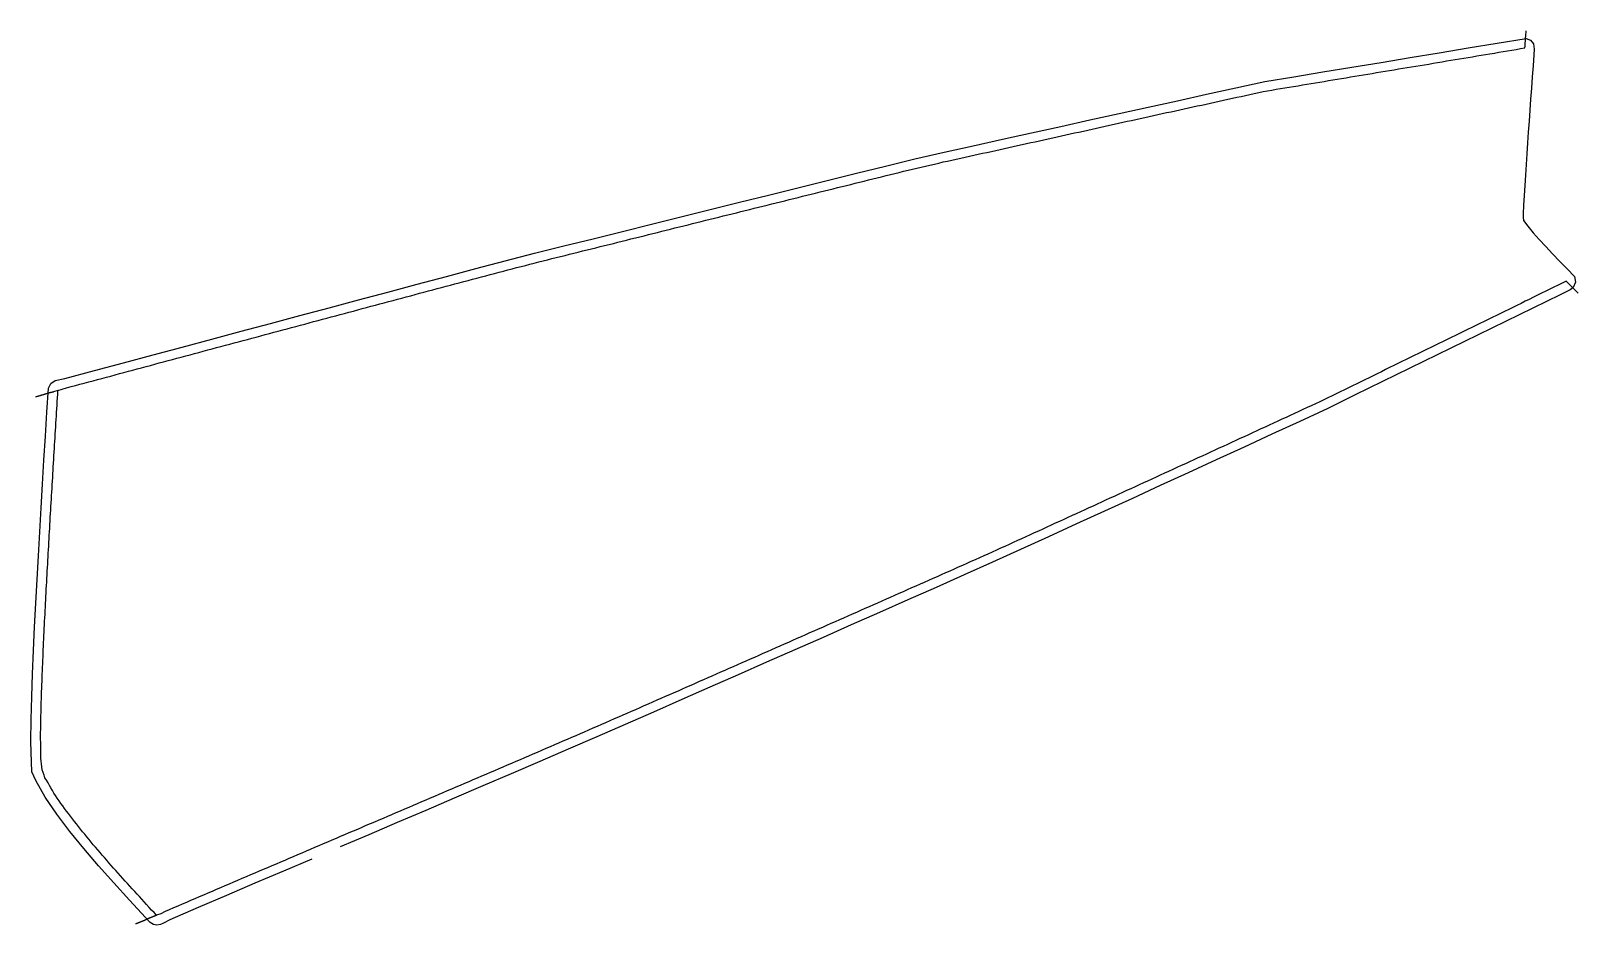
# Model space of a CAD drawing. Extents: x -2251 to 8199, y -2286 to 2329.
# Drawn here: x 7214 to 8199, y -130 to 439 of the extents above; entities that cross this region are included whole.
import ezdxf

# ---------------------------------------------------------------- set-up
doc = ezdxf.new("R2010")
doc.units = 0
doc.layers.add('1', color=1, linetype='Continuous')
doc.layers.add('8', color=4, linetype='Continuous')

# ---------------------------------------------------------------- blocks, each defined once
blk = doc.blocks.new('LEI8')
at = {"layer": '1'}
blk.add_lwpolyline([(-312.87, -240.16), (-330.98, -247.9), (-349.08, -255.64), (-367.19, -263.39), (-385.29, -271.14), (-403.37, -278.91), (-407.28, -280.97), (-409.32, -281.78), (-411.49, -282.22), (-413.77, -281.83), (-415.74, -280.65), (-418.81, -277.38), (-428.97, -266.39), (-438.93, -255.42), (-448.61, -244.43), (-458, -233.51), (-466.88, -222.56), (-475.24, -211.71), (-482.72, -200.87), (-488.59, -190.1), (-491.08, -184.71), (-491.32, -178.5), (-491.71, -165.34), (-491.62, -151.28), (-491.18, -136.86), (-490.66, -122.16), (-490.06, -107.31), (-489.35, -92.35), (-488.59, -77.31), (-487.8, -62.21), (-486.97, -47.06), (-486.11, -31.87), (-485.22, -16.65), (-484.32, -1.42), (-483.41, 13.83), (-482.48, 29.1), (-481.54, 44.37), (-480.55, 59.68), (-479.09, 62.68), (-476.28, 64.49), (-470.03, 65.81), (-451.35, 70.81), (-432.68, 75.82), (-414, 80.82), (-395.33, 85.83), (-376.65, 90.84), (-357.97, 95.84), (-339.28, 100.85), (-320.6, 105.85), (-301.91, 110.85), (-283.21, 115.85), (-264.51, 120.84), (-245.82, 125.83), (-227.11, 130.81), (-208.41, 135.79), (-189.71, 140.76), (-171.04, 145.56), (-152.42, 150.2), (-133.8, 154.84), (-115.18, 159.48), (-96.56, 164.12), (-77.95, 168.75), (-59.33, 173.38), (-40.7, 178.01), (-22.08, 182.64), (-3.45, 187.26), (15.18, 191.88), (33.81, 196.49), (52.44, 201.1), (71.08, 205.7), (89.66, 209.93), (108.22, 214.04), (126.78, 218.14), (145.34, 222.24), (163.9, 226.34), (182.45, 230.43), (201.02, 234.53), (219.58, 238.62), (238.15, 242.7), (256.72, 246.78), (275.29, 250.85), (293.86, 254.82), (312.35, 257.9), (330.84, 260.97), (349.33, 264.04), (367.81, 267.11), (386.29, 270.18), (404.77, 273.25), (423.25, 276.33), (441.73, 279.41), (460.19, 282.22), (462.9, 281.17), (464.79, 278.93), (465.36, 275.45), (465.11, 271.98), (464.59, 264.9), (464.07, 257.83), (463.56, 250.77), (463.05, 243.73), (462.55, 236.7), (462.05, 229.7), (461.56, 222.73), (461.08, 215.79), (460.61, 208.91), (460.15, 202.08), (459.71, 195.35), (459.3, 188.74), (458.94, 182.32), (458.61, 176.19), (458.41, 170.71), (458.25, 168.37), (458.61, 166.49), (461.24, 162.75), (464.61, 158.63), (468.48, 154.28), (472.65, 149.76), (477.06, 145.13), (481.64, 140.4), (486.35, 135.61), (490.96, 130.67), (491.71, 127.07), (490.22, 123.73), (488.28, 122.29), (486.11, 121.23), (481.79, 119.12), (473.15, 114.9), (455.76, 106.4), (438.37, 97.89), (420.97, 89.38), (403.58, 80.86), (386.17, 72.35), (368.76, 63.82), (351.35, 55.31), (333.91, 46.79), (316.16, 38.52), (298.39, 30.32), (280.6, 22.12), (262.82, 13.96), (245.04, 5.79), (227.27, -2.37), (209.49, -10.52), (191.71, -18.67), (173.93, -26.82), (156.13, -34.96), (138.33, -43.11), (120.47, -51.22), (102.49, -59.24), (84.5, -67.23), (66.51, -75.2), (48.52, -83.16), (30.54, -91.1), (12.55, -99.04), (-5.44, -106.98), (-23.43, -114.91), (-41.41, -122.83), (-59.41, -130.76), (-77.4, -138.69), (-95.41, -146.6), (-113.44, -154.5), (-131.52, -162.39), (-149.66, -170.25), (-167.8, -178.08), (-185.95, -185.9), (-204.1, -193.67), (-222.24, -201.43), (-240.37, -209.19), (-258.5, -216.93), (-276.63, -224.68), (-294.75, -232.42)], dxfattribs=at)
at = {"layer": '8'}
for points in [[(-474.52, 58.14), (-471.73, 58.93), (-468.98, 59.88), (-466.17, 60.62), (-463.36, 61.37), (-460.56, 62.12), (-457.75, 62.87), (-454.94, 63.63), (-452.13, 64.39), (-449.33, 65.14), (-446.52, 65.89), (-443.71, 66.64), (-440.91, 67.38), (-438.1, 68.13), (-435.29, 68.9), (-432.49, 69.66), (-429.68, 70.41), (-426.87, 71.15), (-424.06, 71.9), (-421.26, 72.65), (-418.45, 73.4), (-415.64, 74.17), (-412.84, 74.93), (-410.03, 75.7), (-407.22, 76.45), (-404.41, 77.2), (-401.61, 77.94), (-398.8, 78.69), (-395.99, 79.44), (-393.18, 80.19), (-390.38, 80.94), (-387.57, 81.69), (-384.76, 82.44), (-381.96, 83.18), (-379.15, 83.95), (-376.34, 84.71), (-373.53, 85.48), (-370.72, 86.23), (-367.91, 86.98), (-365.11, 87.73), (-362.3, 88.48), (-359.49, 89.23), (-356.68, 89.97), (-353.87, 90.72), (-351.07, 91.47), (-348.26, 92.22), (-345.45, 92.97), (-342.64, 93.73), (-339.83, 94.49), (-337.02, 95.24), (-334.22, 95.99), (-331.41, 96.74), (-328.6, 97.48), (-325.79, 98.23), (-322.98, 99), (-320.17, 99.75), (-317.36, 100.5), (-314.56, 101.25), (-311.75, 102), (-308.94, 102.75), (-306.13, 103.5), (-303.32, 104.27), (-300.51, 105.03), (-297.7, 105.79), (-294.89, 106.54), (-292.08, 107.29), (-289.27, 108.04), (-286.46, 108.78), (-283.65, 109.53), (-280.84, 110.28), (-278.03, 111.02), (-275.22, 111.77), (-272.41, 112.52), (-269.6, 113.26), (-266.79, 114.03), (-263.98, 114.78), (-261.17, 115.53), (-258.36, 116.27), (-255.55, 117.02), (-252.74, 117.77), (-249.93, 118.52), (-247.12, 119.28), (-244.31, 120.04), (-241.5, 120.8), (-238.68, 121.55), (-235.87, 122.29), (-233.06, 123.04), (-230.25, 123.78), (-227.44, 124.52), (-224.63, 125.27), (-221.82, 126.01), (-219.01, 126.76), (-216.2, 127.5), (-213.39, 128.25), (-210.57, 129.01), (-207.76, 129.76), (-204.95, 130.5), (-202.14, 131.25), (-199.33, 131.99), (-196.52, 132.73), (-193.71, 133.48), (-190.9, 134.24), (-188.09, 134.97), (-185.29, 135.69), (-182.48, 136.41), (-179.67, 137.13), (-176.87, 137.86), (-174.06, 138.59), (-171.26, 139.33), (-168.46, 140.04), (-165.66, 140.75), (-162.86, 141.44), (-160.06, 142.13), (-157.26, 142.82), (-154.47, 143.52), (-151.67, 144.22), (-148.87, 144.93), (-146.07, 145.63), (-143.27, 146.32), (-140.47, 147.01), (-137.67, 147.71), (-134.87, 148.4), (-132.08, 149.09), (-129.28, 149.78), (-126.48, 150.47), (-123.68, 151.16), (-120.88, 151.86), (-118.08, 152.56), (-115.28, 153.27), (-112.49, 153.97), (-109.69, 154.66), (-106.89, 155.35), (-104.09, 156.04), (-101.29, 156.74), (-98.49, 157.45), (-95.69, 158.15), (-92.9, 158.84), (-90.1, 159.54), (-87.3, 160.23), (-84.5, 160.95), (-81.7, 161.64), (-78.9, 162.33), (-76.1, 163.03), (-73.3, 163.72), (-70.51, 164.41), (-67.71, 165.1), (-64.91, 165.83), (-62.11, 166.52), (-59.31, 167.21), (-56.51, 167.9), (-53.71, 168.59), (-50.91, 169.28), (-48.12, 169.97), (-45.32, 170.67), (-42.52, 171.38), (-39.72, 172.09), (-36.92, 172.8), (-34.12, 173.49), (-31.32, 174.18), (-28.52, 174.87), (-25.72, 175.56), (-22.92, 176.25), (-20.12, 176.94), (-17.32, 177.63), (-14.52, 178.32), (-11.72, 179.01), (-8.92, 179.74), (-6.12, 180.43), (-3.32, 181.12), (-0.52, 181.83), (2.28, 182.53), (5.08, 183.22), (7.88, 183.91), (10.68, 184.6), (13.48, 185.29), (16.28, 185.97), (19.08, 186.66), (21.88, 187.35), (24.68, 188.04), (27.48, 188.73), (30.28, 189.43), (33.08, 190.13), (35.88, 190.82), (38.68, 191.51), (41.48, 192.2), (44.28, 192.89), (47.08, 193.61), (49.88, 194.29), (52.68, 194.98), (55.48, 195.67), (58.28, 196.39), (61.09, 197.08), (63.89, 197.76), (66.69, 198.45), (69.49, 199.13), (72.28, 199.79), (75.08, 200.43), (77.87, 201.07), (80.66, 201.7), (83.46, 202.38), (86.25, 203.02), (89.04, 203.66), (91.83, 204.27), (94.62, 204.88), (97.41, 205.49), (100.2, 206.1), (102.99, 206.75), (105.78, 207.37), (108.57, 207.98), (111.36, 208.59), (114.15, 209.2), (116.94, 209.81), (119.73, 210.42), (122.52, 211.07), (125.31, 211.68), (128.09, 212.29), (130.88, 212.9), (133.68, 213.55), (136.47, 214.16), (139.25, 214.77), (142.04, 215.38), (144.83, 215.99), (147.62, 216.6), (150.41, 217.21), (153.2, 217.82), (155.99, 218.43), (158.78, 219.08), (161.57, 219.69), (164.36, 220.3), (167.15, 220.91), (169.94, 221.52), (172.73, 222.13), (175.51, 222.73), (178.31, 223.39), (181.1, 224), (183.88, 224.6), (186.67, 225.21), (189.47, 225.87), (192.26, 226.48), (195.05, 227.09), (197.83, 227.69), (200.62, 228.3), (203.41, 228.94), (206.21, 229.56), (209, 230.17), (211.78, 230.78), (214.57, 231.39), (217.36, 232), (220.15, 232.6), (222.94, 233.21), (225.74, 233.86), (228.53, 234.47), (231.32, 235.08), (234.11, 235.68), (236.9, 236.29), (239.69, 236.9), (242.48, 237.5), (245.27, 238.11), (248.06, 238.72), (250.85, 239.32), (253.64, 239.95), (256.43, 240.58), (259.23, 241.21), (262.02, 241.83), (264.81, 242.44), (267.6, 243.04), (270.39, 243.65), (273.18, 244.25), (275.97, 244.86), (278.77, 245.46), (281.56, 246.06), (284.35, 246.67), (287.14, 247.27), (289.93, 247.88), (292.72, 248.51), (295.5, 249.01), (298.28, 249.46), (301.07, 249.98), (303.85, 250.44), (306.63, 250.89), (309.4, 251.34), (312.18, 251.8), (314.96, 252.25), (317.74, 252.7), (320.52, 253.15), (323.3, 253.6), (326.08, 254.12), (328.86, 254.57), (331.64, 255.02), (334.41, 255.47), (337.19, 255.93), (339.97, 256.38), (342.75, 256.83), (345.53, 257.34), (348.31, 257.79), (351.08, 258.25), (353.86, 258.7), (356.64, 259.15), (359.42, 259.6), (362.19, 260.05), (364.98, 260.57), (367.75, 261.03), (370.53, 261.52), (373.31, 261.99), (376.09, 262.44), (378.87, 262.89), (381.64, 263.34), (384.42, 263.79), (387.2, 264.25), (389.97, 264.7), (392.75, 265.15), (395.53, 265.6), (398.3, 266.06), (401.08, 266.53), (403.86, 267.02), (406.64, 267.51), (409.42, 267.99), (412.2, 268.45), (414.97, 268.9), (417.75, 269.35), (420.53, 269.8), (423.3, 270.26), (426.08, 270.71), (428.86, 271.16), (431.63, 271.61), (434.41, 272.07), (437.19, 272.53), (439.96, 273.02), (442.74, 273.5), (445.52, 273.97), (448.3, 274.44), (451.08, 274.91), (453.85, 275.37), (456.63, 275.84), (459.41, 276.27), (459.49, 277.36), (459.57, 278.44), (459.65, 279.53), (459.73, 280.61), (459.81, 281.7), (459.89, 282.78), (459.97, 283.87), (460.05, 284.95), (460.13, 286.03), (460.21, 287.12)], [(493.25, 120.22), (492.49, 120.97), (491.74, 121.73), (490.98, 122.48), (490.22, 123.24), (489.47, 124), (488.71, 124.75), (487.95, 125.51), (487.2, 126.26), (486.47, 126.98), (485.74, 127.72), (483.12, 126.44), (480.5, 125.17), (477.88, 123.89), (475.28, 122.6), (472.66, 121.33), (470.05, 120.05), (467.42, 118.78), (464.81, 117.5), (462.21, 116.21), (459.59, 114.94), (456.97, 113.66), (454.36, 112.39), (451.74, 111.11), (449.14, 109.81), (446.52, 108.54), (443.9, 107.27), (441.28, 105.99), (438.67, 104.71), (436.05, 103.43), (433.44, 102.16), (430.82, 100.88), (428.2, 99.6), (425.59, 98.32), (422.97, 97.04), (420.36, 95.76), (417.74, 94.48), (415.13, 93.2), (412.52, 91.92), (409.9, 90.64), (407.28, 89.36), (404.67, 88.08), (402.04, 86.82), (399.44, 85.52), (396.83, 84.23), (394.21, 82.95), (391.59, 81.67), (388.98, 80.4), (386.36, 79.12), (383.74, 77.84), (381.14, 76.55), (378.52, 75.27), (375.9, 73.99), (373.28, 72.71), (370.66, 71.43), (368.05, 70.14), (365.43, 68.86), (362.83, 67.57), (360.23, 66.27), (357.59, 65.01), (354.97, 63.73), (352.35, 62.45), (349.73, 61.17), (347.11, 59.9), (344.49, 58.62), (341.87, 57.34), (339.24, 56.06), (336.62, 54.78), (334, 53.51), (331.37, 52.23), (328.75, 50.95), (326.08, 49.72), (323.42, 48.47), (320.75, 47.24), (318.08, 46), (315.4, 44.76), (312.73, 43.53), (310.06, 42.29), (307.39, 41.06), (304.72, 39.83), (302.04, 38.6), (299.37, 37.36), (296.7, 36.13), (294.03, 34.89), (291.36, 33.67), (288.68, 32.44), (286.02, 31.2), (283.35, 29.97), (280.67, 28.74), (278, 27.51), (275.33, 26.28), (272.65, 25.06), (269.98, 23.83), (267.31, 22.6), (264.63, 21.38), (261.96, 20.15), (259.29, 18.92), (256.63, 17.68), (253.97, 16.44), (251.28, 15.23), (248.61, 14.01), (245.94, 12.78), (243.27, 11.56), (240.59, 10.33), (237.92, 9.11), (235.25, 7.88), (232.58, 6.66), (229.9, 5.43), (227.23, 4.2), (224.56, 2.98), (221.9, 1.75), (219.24, 0.51), (216.55, -0.7), (213.88, -1.93), (211.21, -3.15), (208.54, -4.38), (205.86, -5.6), (203.19, -6.83), (200.52, -8.05), (197.85, -9.27), (195.17, -10.5), (192.48, -11.7), (189.82, -12.94), (187.16, -14.18), (184.49, -15.4), (181.81, -16.63), (179.14, -17.85), (176.46, -19.07), (173.78, -20.28), (171.12, -21.52), (168.45, -22.75), (165.77, -23.97), (163.1, -25.2), (160.42, -26.42), (157.75, -27.64), (155.06, -28.86), (152.4, -30.09), (149.73, -31.32), (147.05, -32.54), (144.37, -33.76), (141.7, -34.99), (139.01, -36.19), (136.34, -37.43), (133.68, -38.66), (130.99, -39.88), (128.3, -41.1), (125.62, -42.31), (122.93, -43.53), (120.24, -44.73), (117.56, -45.96), (114.88, -47.18), (112.18, -48.4), (109.47, -49.59), (106.77, -50.79), (104.07, -52), (101.37, -53.2), (98.67, -54.4), (95.97, -55.61), (93.27, -56.82), (90.56, -58), (87.86, -59.2), (85.16, -60.4), (82.45, -61.6), (79.75, -62.8), (77.05, -64), (74.34, -65.19), (71.64, -66.39), (68.93, -67.58), (66.22, -68.77), (63.52, -69.97), (60.82, -71.18), (58.12, -72.37), (55.41, -73.57), (52.71, -74.76), (49.99, -75.94), (47.3, -77.15), (44.6, -78.35), (41.9, -79.55), (39.19, -80.74), (36.49, -81.93), (33.79, -83.13), (31.07, -84.31), (28.38, -85.51), (25.68, -86.71), (22.97, -87.9), (20.27, -89.09), (17.57, -90.28), (14.86, -91.48), (12.15, -92.66), (9.45, -93.86), (6.75, -95.06), (4.05, -96.25), (1.35, -97.44), (-1.36, -98.63), (-4.07, -99.81), (-6.77, -101.01), (-9.46, -102.21), (-12.16, -103.41), (-14.86, -104.61), (-17.57, -105.79), (-20.27, -106.98), (-22.98, -108.17), (-25.68, -109.36), (-28.38, -110.56), (-31.08, -111.76), (-33.77, -112.95), (-36.49, -114.13), (-39.2, -115.32), (-41.9, -116.51), (-44.6, -117.7), (-47.31, -118.89), (-50.01, -120.09), (-52.72, -121.28), (-55.42, -122.47), (-58.14, -123.64), (-60.84, -124.84), (-63.53, -126.04), (-66.23, -127.24), (-68.93, -128.44), (-71.64, -129.62), (-74.35, -130.81), (-77.06, -132), (-79.76, -133.19), (-82.47, -134.38), (-85.17, -135.57), (-87.88, -136.76), (-90.59, -137.95), (-93.31, -139.12), (-96.01, -140.32), (-98.71, -141.51), (-101.41, -142.7), (-104.12, -143.89), (-106.83, -145.08), (-109.54, -146.26), (-112.26, -147.44), (-114.96, -148.63), (-117.67, -149.83), (-120.38, -151.01), (-123.1, -152.2), (-125.82, -153.38), (-128.54, -154.56), (-131.26, -155.74), (-133.97, -156.93), (-136.68, -158.12), (-139.41, -159.31), (-142.13, -160.5), (-144.86, -161.66), (-147.58, -162.84), (-150.31, -164.02), (-153.03, -165.2), (-155.76, -166.38), (-158.49, -167.55), (-161.21, -168.73), (-163.94, -169.9), (-166.67, -171.07), (-169.39, -172.25), (-172.12, -173.44), (-174.84, -174.62), (-177.56, -175.8), (-180.3, -176.96), (-183.02, -178.13), (-185.75, -179.31), (-188.48, -180.48), (-191.21, -181.65), (-193.93, -182.82), (-196.66, -183.98), (-199.39, -185.15), (-202.13, -186.3), (-204.85, -187.47), (-207.57, -188.65), (-210.3, -189.81), (-213.03, -190.98), (-215.75, -192.15), (-218.48, -193.31), (-221.21, -194.47), (-223.93, -195.64), (-226.65, -196.81), (-229.38, -197.98), (-232.11, -199.14), (-234.83, -200.31), (-237.57, -201.46), (-240.29, -202.63), (-243.01, -203.8), (-245.73, -204.97), (-248.46, -206.13), (-251.18, -207.29), (-253.91, -208.46), (-256.64, -209.61), (-259.36, -210.78), (-262.08, -211.95), (-264.81, -213.11), (-267.53, -214.28), (-270.26, -215.44), (-272.98, -216.6), (-275.71, -217.76), (-278.43, -218.93), (-281.15, -220.1), (-283.87, -221.27), (-286.59, -222.44), (-289.32, -223.59), (-292.04, -224.75), (-294.77, -225.91), (-297.49, -227.08), (-300.22, -228.24), (-302.94, -229.4), (-305.66, -230.56), (-308.39, -231.73), (-311.12, -232.88), (-313.84, -234.05), (-316.55, -235.22), (-319.28, -236.38), (-322, -237.54), (-324.72, -238.71), (-327.44, -239.87), (-330.17, -241.02), (-332.89, -242.19), (-335.61, -243.36), (-338.33, -244.53), (-341.05, -245.69), (-343.78, -246.85), (-346.51, -248), (-349.22, -249.17), (-351.94, -250.34), (-354.66, -251.51), (-357.38, -252.67), (-360.1, -253.84), (-362.83, -255), (-365.56, -256.15), (-368.27, -257.32), (-370.99, -258.49), (-373.71, -259.66), (-376.43, -260.82), (-379.15, -261.99), (-381.87, -263.15), (-384.6, -264.31), (-387.31, -265.48), (-390.03, -266.65), (-392.74, -267.82), (-395.46, -269), (-398.18, -270.16), (-400.9, -271.33), (-403.62, -272.49), (-406.34, -273.66), (-408.97, -275.08), (-411.8, -275.97), (-414.42, -277.05), (-417.04, -278.14), (-419.66, -279.22), (-422.29, -280.31), (-424.91, -281.39)], [(-424.91, -281.39), (-422.29, -280.31), (-419.66, -279.22), (-417.04, -278.14), (-414.42, -277.05), (-411.8, -275.97), (-413.34, -274.31), (-414.88, -272.65), (-416.43, -270.99), (-418.05, -269.1), (-419.59, -267.44), (-421.12, -265.78), (-422.66, -264.13), (-424.17, -262.47), (-425.67, -260.82), (-427.18, -259.16), (-428.69, -257.51), (-430.2, -255.85), (-431.71, -254.19), (-433.21, -252.54), (-434.68, -250.88), (-436.15, -249.22), (-437.62, -247.56), (-439.09, -245.91), (-440.56, -244.25), (-442.03, -242.6), (-443.47, -240.95), (-444.89, -239.29), (-446.31, -237.64), (-447.74, -235.99), (-449.17, -234.34), (-450.6, -232.69), (-452.01, -231.04), (-453.37, -229.39), (-454.73, -227.74), (-456.09, -226.09), (-457.45, -224.44), (-458.81, -222.79), (-460.17, -221.14), (-461.49, -219.49), (-462.76, -217.84), (-464.04, -216.2), (-465.32, -214.54), (-466.6, -212.91), (-467.88, -211.27), (-469.17, -209.64), (-470.32, -208), (-471.48, -206.36), (-472.63, -204.73), (-473.79, -203.09), (-474.95, -201.46), (-476.1, -199.83), (-477.17, -198.19), (-478.09, -196.55), (-479, -194.9), (-479.91, -193.26), (-480.83, -191.63), (-481.75, -190.01), (-482.77, -188.41), (-483.32, -186.72), (-483.86, -185.04), (-484.57, -183.37), (-484.73, -181.5), (-484.93, -179.66), (-485.14, -177.84), (-485.35, -176.02), (-485.35, -173.99), (-485.37, -171.99), (-485.41, -169.97), (-485.46, -167.95), (-485.51, -165.92), (-485.55, -163.9), (-485.56, -161.81), (-485.53, -159.68), (-485.49, -157.54), (-485.46, -155.39), (-485.43, -153.26), (-485.4, -151.13), (-485.37, -149), (-485.3, -146.82), (-485.23, -144.64), (-485.16, -142.45), (-485.1, -140.26), (-485.04, -138.07), (-484.97, -135.88), (-484.91, -133.68), (-484.82, -131.45), (-484.74, -129.23), (-484.66, -127), (-484.57, -124.78), (-484.49, -122.56), (-484.41, -120.34), (-484.32, -118.1), (-484.22, -115.85), (-484.13, -113.6), (-484.03, -111.36), (-483.94, -109.12), (-483.85, -106.88), (-483.75, -104.64), (-483.64, -102.38), (-483.53, -100.11), (-483.42, -97.85), (-483.31, -95.59), (-483.2, -93.34), (-483.1, -91.08), (-482.98, -88.81), (-482.87, -86.54), (-482.75, -84.26), (-482.63, -81.99), (-482.52, -79.72), (-482.41, -77.46), (-482.29, -75.19), (-482.17, -72.91), (-482.05, -70.63), (-481.93, -68.35), (-481.81, -66.08), (-481.69, -63.79), (-481.56, -61.51), (-481.44, -59.22), (-481.32, -56.93), (-481.19, -54.64), (-481.06, -52.35), (-480.94, -50.06), (-480.81, -47.78), (-480.68, -45.5), (-480.55, -43.21), (-480.42, -40.92), (-480.29, -38.63), (-480.16, -36.34), (-480.03, -34.04), (-479.9, -31.75), (-479.77, -29.45), (-479.64, -27.15), (-479.5, -24.84), (-479.37, -22.54), (-479.23, -20.25), (-479.1, -17.96), (-478.96, -15.66), (-478.83, -13.37), (-478.69, -11.07), (-478.56, -8.77), (-478.42, -6.47), (-478.29, -4.17), (-478.15, -1.87), (-478.01, 0.43), (-477.87, 2.74), (-477.74, 5.05), (-477.6, 7.36), (-477.46, 9.65), (-477.32, 11.95), (-477.18, 14.25), (-477.04, 16.55), (-476.9, 18.85), (-476.76, 21.16), (-476.62, 23.46), (-476.48, 25.76), (-476.34, 28.07), (-476.2, 30.38), (-476.06, 32.69), (-475.92, 35), (-475.78, 37.31), (-475.63, 39.61), (-475.49, 41.91), (-475.35, 44.22), (-475.21, 46.52), (-475.07, 48.82), (-474.92, 51.13), (-474.78, 53.43), (-474.64, 55.73), (-474.52, 58.14), (-477.32, 57.36), (-480.12, 56.58), (-482.91, 55.79), (-485.71, 55.01), (-488.51, 54.22)], [(-488.51, 54.22), (-485.71, 55.01), (-482.91, 55.79), (-480.12, 56.58), (-477.32, 57.36)]]:
    blk.add_lwpolyline(points, dxfattribs=at)

msp = doc.modelspace()

# ---------------------------------------------------------------- block references
msp.add_blockref('LEI8', (7705.7, 151.86))

doc.saveas('drawing.dxf')
